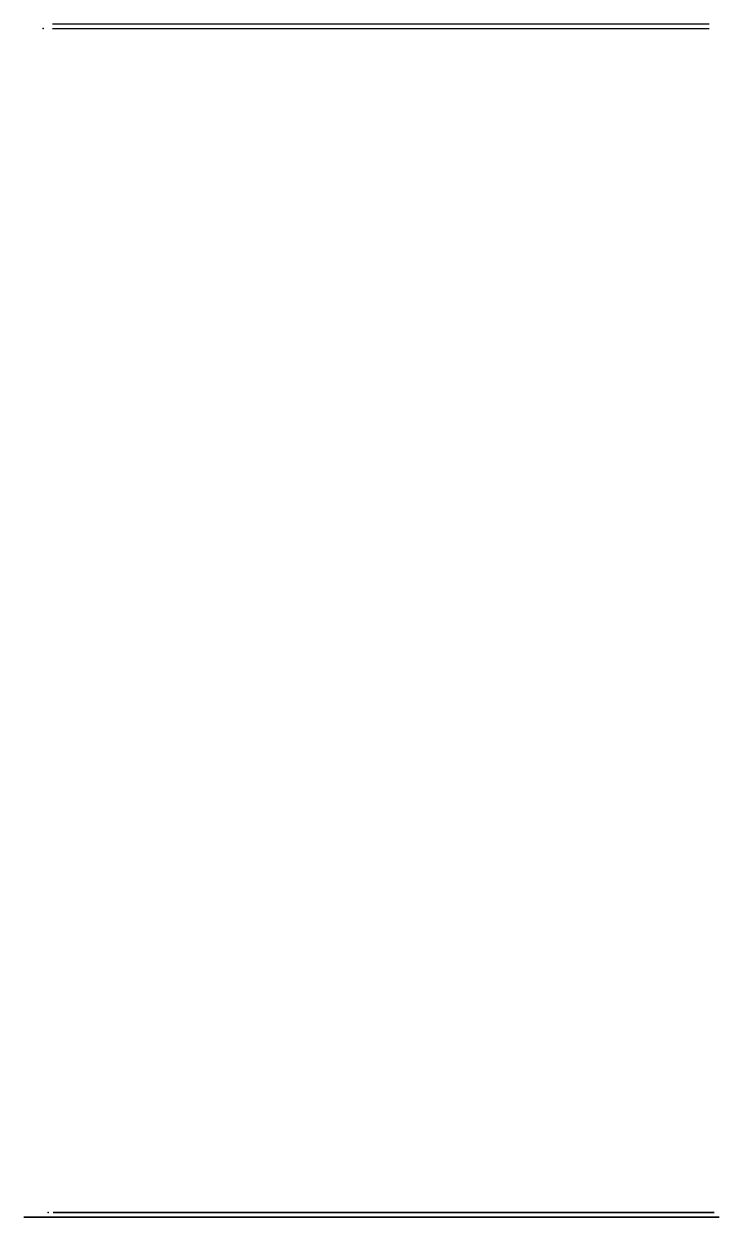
# Model space of a CAD drawing. Header units: millimetres. Extents: x -41 to 1415, y 0 to 2500.
import ezdxf

# ---------------------------------------------------------------- set-up
doc = ezdxf.new("R2010")
doc.units = ezdxf.units.MM
doc.header["$MEASUREMENT"] = 0
for name, color, linetype in [('athen xl v3_Sketch1', 7, 'Continuous'), ('Esternodx v1_Sketch1', 7, 'Continuous'), ('Esternodx v1_Sketch2', 7, 'Continuous'), ('porta1 v1_Sketch1', 7, 'Continuous'), ('porta2 v1_Sketch1', 7, 'Continuous')]:
    doc.layers.add(name, color=color, linetype=linetype)

# ---------------------------------------------------------------- blocks, each defined once
blk = doc.blocks.new('athenxlv3')
at = {"layer": 'athen xl v3_Sketch1'}
for p, q in [((-3.81, 0, 84.08), (-4.07, 0, 4.95)), ((-4.07, 0, 4.95), (141.5, 0, 4.95)), ((1.91, 0, 91.07), (-3.81, 0, 86.95)), ((-3.81, 0, 86.95), (-3.81, 0, 84.08)), ((-0.74, 0, 4.95), (-0.74, 0, -0.05)), ((-0.74, 0, -0.05), (5.75, 0, -0.05)), ((0.95, 0, 85.99), (3.77, 0, 87.43)), ((2.88, 0, 84.17), (0.95, 0, 84.17)), ((0.95, 0, 84.17), (0.95, 0, 85.99)), ((3.77, 0, 87.43), (1.91, 0, 91.07)), ((4.66, 0, 81.21), (2.88, 0, 81.21)), ((2.88, 0, 81.21), (2.88, 0, 84.17)), ((4.66, 0, 40.39), (4.66, 0, 81.21)), ((6.93, 0, 40.39), (4.66, 0, 40.39)), ((4.66, 0, 41.41), (133.21, 0, 44.82)), ((6.7, 0, -0.05), (5.75, 0, -0.05)), ((6.7, 0, -0.05), (6.7, 0, 4.95)), ((6.93, 0, 12.11), (6.93, 0, 40.39)), ((9.89, 0, 10.63), (6.93, 0, 12.11)), ((128.76, 0, 10.63), (9.89, 0, 10.63)), ((13.04, 0, 4.95), (13.04, 0, -0.05)), ((13.04, 0, -0.05), (20.64, 0, -0.05)), ((20.64, 0, 4.95), (20.64, 0, -0.05)), ((117.04, 0, 4.95), (117.04, 0, -0.05)), ((117.04, 0, -0.05), (124.3, 0, -0.05)), ((124.3, 0, -0.05), (124.3, 0, 4.95)), ((130.84, 0, 12.11), (128.76, 0, 10.63)), ((130.84, 0, 43.79), (130.84, 0, 12.11)), ((133.21, 0, 43.79), (130.84, 0, 43.79)), ((130.92, 0, 4.95), (130.92, 0, -0.05)), ((130.92, 0, -0.05), (138.64, 0, -0.05)), ((133.21, 0, 96.35), (133.21, 0, 43.79)), ((136.72, 0, 96.35), (133.21, 0, 96.35)), ((136.72, 0, 98.12), (136.72, 0, 96.35)), ((139.42, 0, 98.12), (136.72, 0, 98.12)), ((138.64, 0, -0.05), (138.64, 0, 4.95)), ((139.42, 0, 100.33), (139.42, 0, 98.12)), ((141.5, 0, 100.33), (139.42, 0, 100.33)), ((141.5, 0, 4.95), (141.5, 0, 100.33))]:
    blk.add_line(p, q, dxfattribs=at)
blk.add_point((0, 0), dxfattribs=at)
blk = doc.blocks.new('Esternodxv1')
at = {"layer": 'Esternodx v1_Sketch1'}
for points in [[(1.91, 250, 90.96), (7.41, 250, 91.34), (18.41, 250, 92.08), (34.91, 250, 93.2), (56.91, 250, 94.7), (84.4, 250, 96.57), (106.4, 250, 98.06), (122.9, 250, 99.18), (133.9, 250, 99.93), (139.4, 250, 100.3)], [(1.91, 0, 90.96), (7.41, 0, 91.34), (18.41, 0, 92.08), (34.91, 0, 93.2), (56.91, 0, 94.7), (84.4, 0, 96.57), (106.4, 0, 98.06), (122.9, 0, 99.18), (133.9, 0, 99.93), (139.4, 0, 100.3)]]:
    blk.add_open_spline(points, degree=5, dxfattribs=at)
blk.add_point((0, 0), dxfattribs=at)
at = {"layer": 'Esternodx v1_Sketch2'}
blk.add_point((0, 0), dxfattribs=at)
blk = doc.blocks.new('porta1v1')
at = {"layer": 'porta1 v1_Sketch1'}
for points in [[(1, 0, 84), (5.51, 0, 84.5), (14.43, 0, 85.48), (27.47, 0, 86.92), (44.18, 0, 88.75), (63.84, 0, 90.88), (82.05, 0, 92.83), (98.52, 0, 94.57), (112.87, 0, 96.04), (124.63, 0, 97.19), (133.35, 0, 97.95), (137.57, 0, 98.23), (139.12, 0, 98.23), (139.44, 0, 98.14), (139.43, 0, 98.08)], [(139.43, 0, 100.31), (133.89, 0, 99.74), (122.81, 0, 98.59), (106.2, 0, 96.88), (84.06, 0, 94.59), (56.37, 0, 91.72), (34.22, 0, 89.43), (17.61, 0, 87.72), (6.54, 0, 86.57), (1, 0, 86)], [(1, 0, 84), (1, 0, 84.08), (1, 0, 84.24), (1, 0, 84.48), (1, 0, 84.8), (1, 0, 85.2), (1, 0, 85.52), (1, 0, 85.76), (1, 0, 85.92), (1, 0, 86)], [(139.43, 0, 100.31), (139.43, 0, 100.22), (139.43, 0, 100.04), (139.43, 0, 99.77), (139.43, 0, 99.42), (139.43, 0, 98.97), (139.43, 0, 98.61), (139.43, 0, 98.34), (139.43, 0, 98.16), (139.43, 0, 98.08)]]:
    blk.add_open_spline(points, degree=5, dxfattribs=at)
blk.add_point((0, 0), dxfattribs=at)

msp = doc.modelspace()

# ---------------------------------------------------------------- linework, layer by layer
at = {"layer": 'Esternodx v1_Sketch1'}
msp.add_open_spline([(19.1, 2490, 909.6), (74.1, 2490, 913.4), (184.1, 2490, 920.8), (349.1, 2490, 932), (569.1, 2490, 947), (844, 2490, 965.7), (1064, 2490, 980.6), (1229, 2490, 991.8), (1339, 2490, 999.3), (1394, 2490, 1003)], degree=5, dxfattribs=at)
msp.add_point((0, 2490), dxfattribs=at)
at = {"layer": 'Esternodx v1_Sketch2'}
msp.add_point((0, 2490), dxfattribs=at)
at = {"layer": 'porta2 v1_Sketch1'}
for points in [[(1367.5, 0, 980.8), (1314, 0, 975), (1206.9, 0, 963.3), (1046.3, 0, 945.8), (832.1, 0, 922.4), (564.4, 0, 893.2), (350.2, 0, 869.8), (189.6, 0, 852.3), (82.5, 0, 840.6), (28.9, 0, 834.8)], [(28.9, 0, 834.8), (28.9, 0, 833.8), (29, 0, 832), (29, 0, 829.2), (29, 0, 825.5), (29.1, 0, 820.9), (29.1, 0, 817.1), (29.1, 0, 814.4), (29.1, 0, 812.5), (29.2, 0, 811.6)], [(29.2, 0, 811.6), (72.9, 0, 817), (159.3, 0, 827.8), (285.6, 0, 843.4), (447.4, 0, 863.3), (637.4, 0, 886.5), (813.2, 0, 907.6), (972, 0, 926.3), (1110.1, 0, 942.1), (1223.1, 0, 954.3), (1307, 0, 962.4), (1348, 0, 965.2), (1363.5, 0, 965.1), (1367.3, 0, 964.1), (1367.5, 0, 963.3)], [(1367.5, 0, 963.3), (1367.5, 0, 964), (1367.5, 0, 965.4), (1367.5, 0, 967.5), (1367.5, 0, 970.3), (1367.5, 0, 973.8), (1367.5, 0, 976.6), (1367.5, 0, 978.7), (1367.5, 0, 980.1), (1367.5, 0, 980.8)]]:
    msp.add_open_spline(points, degree=5, dxfattribs=at)
msp.add_point((0, 0), dxfattribs=at)

# ---------------------------------------------------------------- block references
at = {"xscale": 10, "yscale": 10, "zscale": 10}
for name, p in [('Esternodxv1', (0, 0)), ('athenxlv3', (0, 0)), ('porta1v1', (10.4, 10, 0.2))]:
    msp.add_blockref(name, p, dxfattribs=at)

doc.saveas('drawing.dxf')
